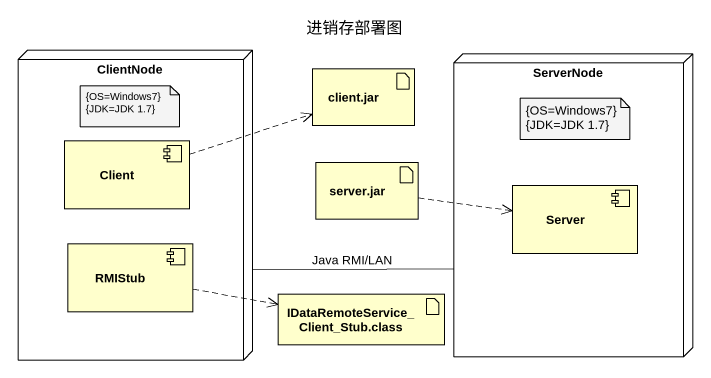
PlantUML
@startuml
title 进销存部署图
node ClientNode {
  component Client
  component RMIStub
}
artifact "client.jar" as client_jar
node ServerNode {
  component Server
}
artifact "server.jar" as server_jar
artifact "IDataRemoteService_ Client_Stub.class" as IDataRemoteService_Client
ClientNode -right- ServerNode : Java RMI/LAN
Client .right.> client_jar
server_jar .right.> Server
RMIStub .right.> IDataRemoteService_Client
note as N1
  {OS=Windows7}
  {JDK=JDK 1.7}
end note
note as N2
  {OS=Windows7}
  {JDK=JDK 1.7}
end note
@enduml
